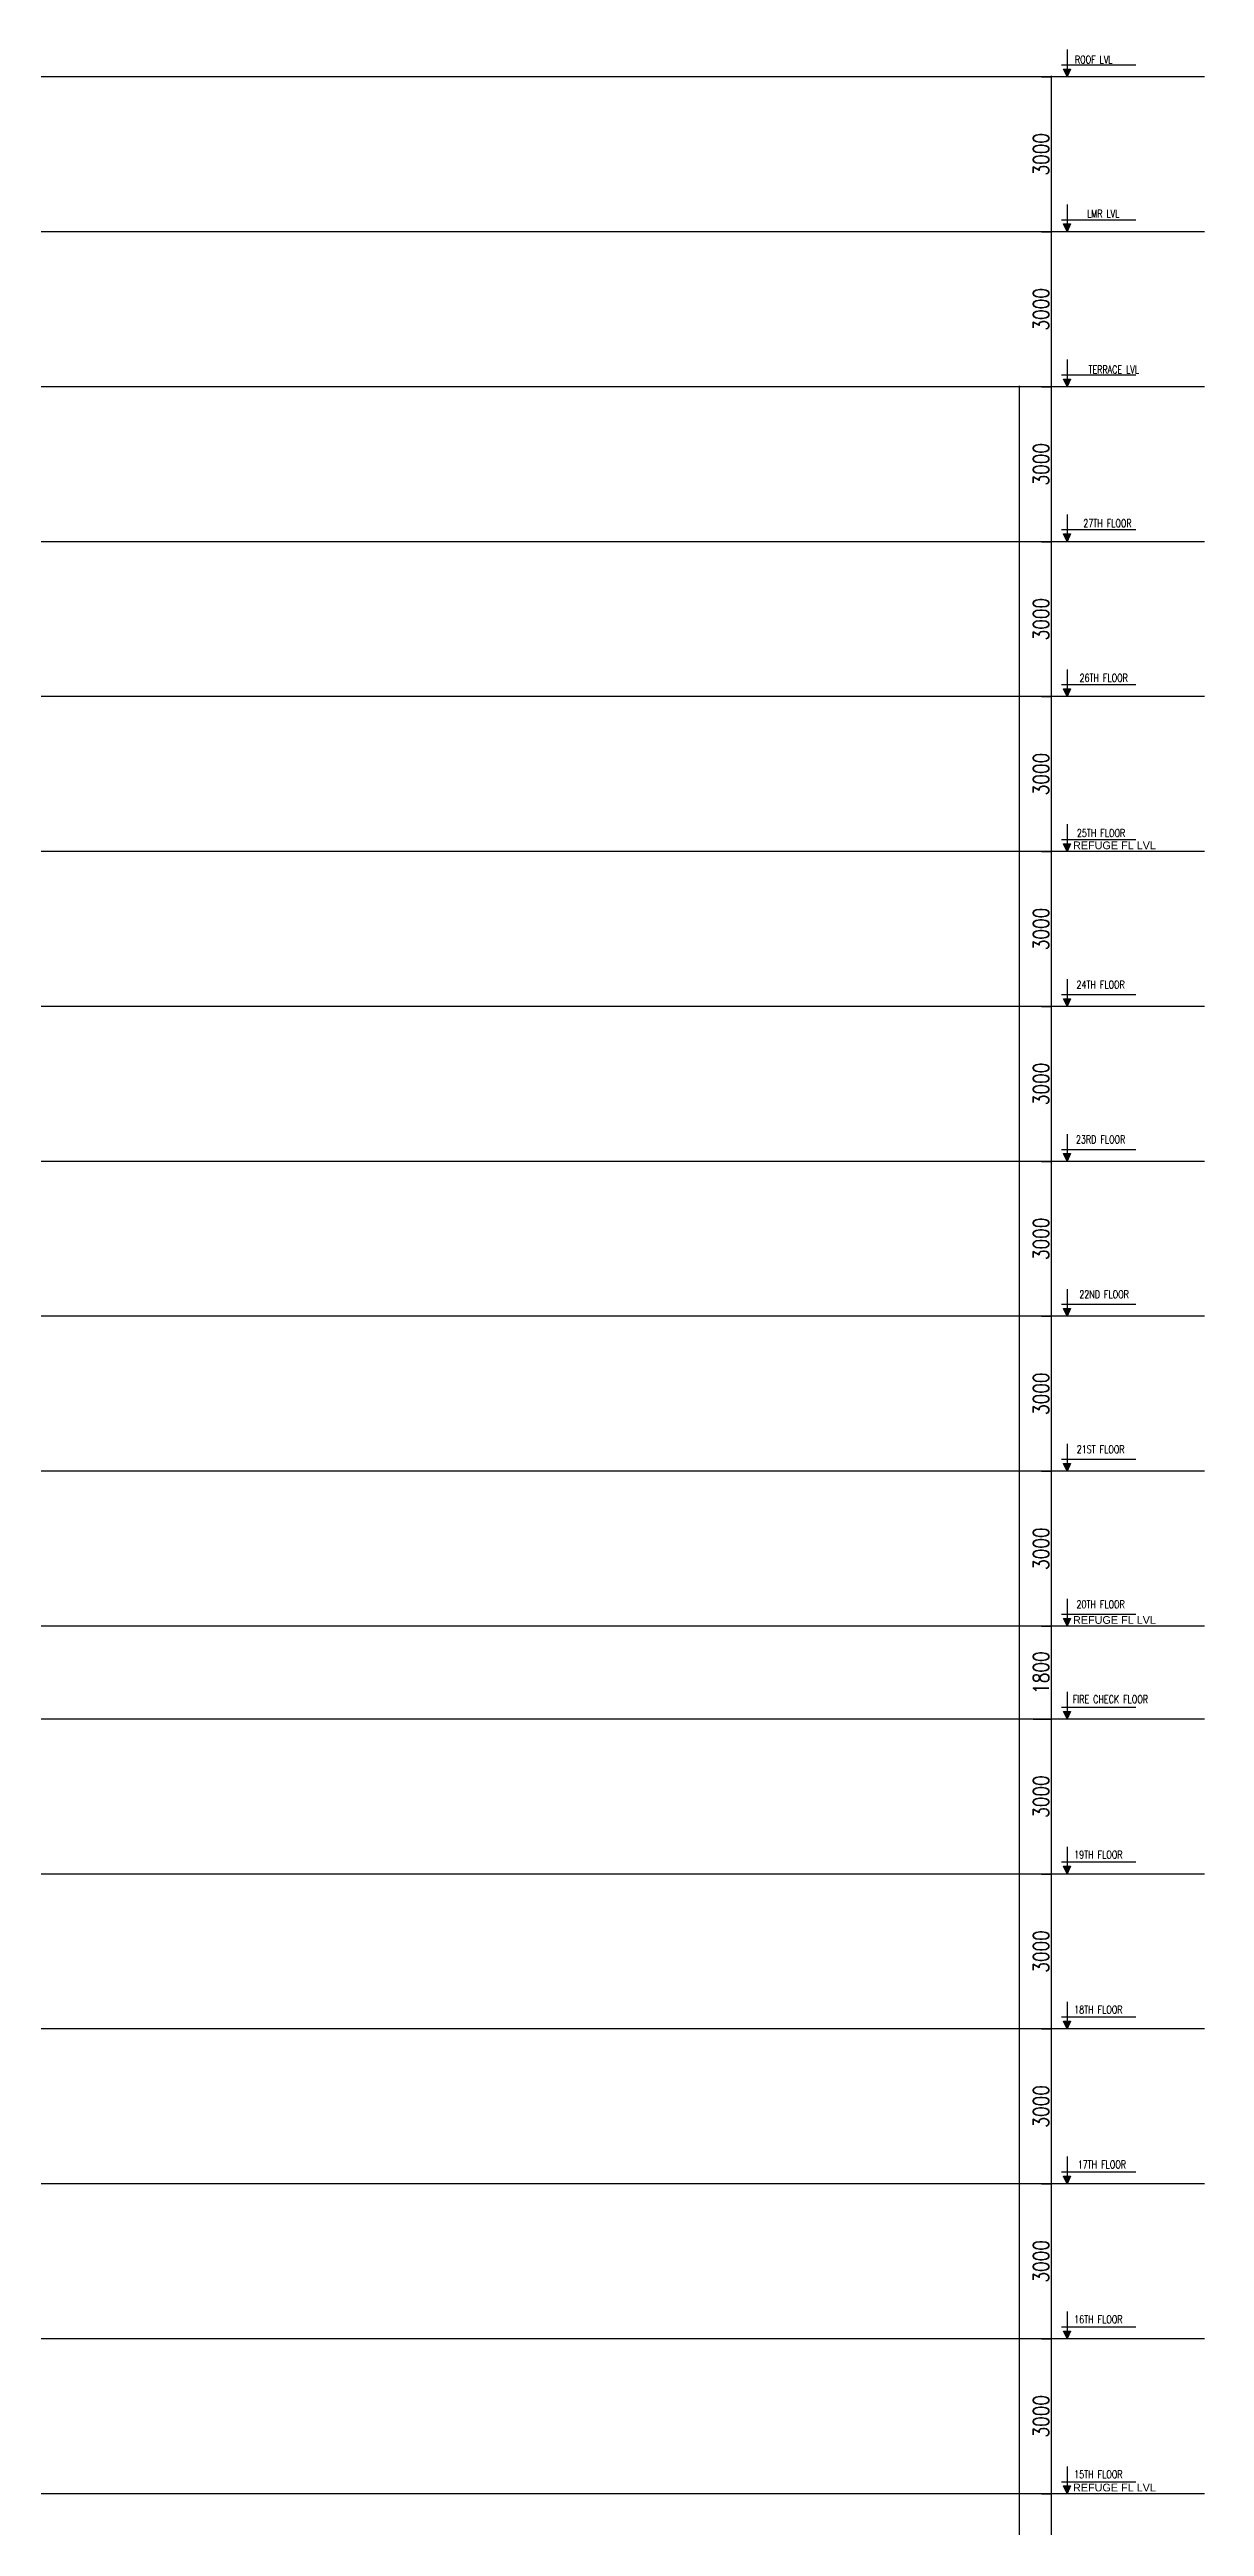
# Model space of a CAD drawing. Header units: millimetres. Extents: x 1066295 to 1300022, y -5734212 to -5454663.
# Drawn here: x 1236988 to 1259352, y -5632627 to -5584663 of the extents above; entities that cross this region are included whole.
import ezdxf
from ezdxf.enums import TextEntityAlignment as Align

# ---------------------------------------------------------------- set-up
doc = ezdxf.new("R2010")
doc.units = ezdxf.units.MM
doc.header["$LTSCALE"] = 1000
doc.header["$MEASUREMENT"] = 0
doc.linetypes.add('AUDIT_D_120904163729-0', pattern=[0])
doc.linetypes.add('T9_PROFILE SECTIONS$0$HIDDEN2', pattern=[0.1875, 0.125, -0.0625])
doc.layers.get('0').update_dxf_attribs({"linetype": 'AUDIT_D_120904163729-0'})
for name, color, linetype in [('T9_PROFILE SECTIONS$0$B-AR-ANNO-E DECK FLOOR$0$a-text', 4, 'Continuous'), ('T9_PROFILE SECTIONS$0$LEVEL', 7, 'Continuous'), ('T9_PROFILE SECTIONS$0$TEXT-RM', 4, 'Continuous')]:
    doc.layers.add(name, color=color, linetype=linetype)
doc.styles.add('T9_PROFILE SECTIONS$0$AR', font='arial.ttf')
doc.styles.add('T9_PROFILE SECTIONS$0$B-AR-ANNO-E DECK FLOOR$0$DIMTEXT', font='SIMPLEX.shx', dxfattribs={"width": 0.75})
doc.styles.add('T9_PROFILE SECTIONS$0$TEXT1', font='simplex.shx', dxfattribs={"width": 0.8})
doc.dimstyles.new('T9_PROFILE SECTIONS$0$dim 20', dxfattribs={"dimtxt": 0.25, "dimasz": 0.02, "dimexe": 0.01, "dimexo": 0, "dimgap": 0.05, "dimtad": 1, "dimdec": 0, "dimlfac": 1000, "dimzin": 9, "dimdsep": 46, "dimtxsty": 'T9_PROFILE SECTIONS$0$TEXT1', "dimblk": 'T9_PROFILE SECTIONS$0$_ArchTick', "dimcen": 1, "dimdle": 0.015, "dimclrd": 8, "dimclre": 251, "dimclrt": 2, "dimadec": 0, "dimazin": 0, "dimtfac": 1, "dimtdec": 0, "dimtmove": 2, "dimatfit": 3, "dimldrblk": 'T9_PROFILE SECTIONS$0$_DOT', "dimfxl": 1, "dimlwd": -1, "dimarcsym": 0})

# ---------------------------------------------------------------- blocks, each defined once
blk = doc.blocks.new('T9_PROFILE SECTIONS$0$_ArchTick')
at = {"color": 0, "linetype": 'ByBlock', "const_width": 0.15}
blk.add_lwpolyline([(-0.5, -0.5), (0.5, 0.5)], dxfattribs=at)
blk = doc.blocks.new('*D622')
at = {"color": 251, "lineweight": -2, "transparency": 16777216}
for p, q in [((86.659, 59.915), (86.864, 59.915)), ((86.659, 56.915), (86.864, 56.915))]:
    blk.add_line(p, q, dxfattribs=at)
at = {"color": 8, "transparency": 16777216}
blk.add_line((86.854, 56.9), (86.854, 59.93), dxfattribs=at)
at = {"color": 8, "transparency": 16777216, "xscale": 0.02, "yscale": 0.02, "zscale": 0.02}
for p, rotation in [((86.854, 59.915), 90), ((86.854, 56.915), 270)]:
    blk.add_blockref('T9_PROFILE SECTIONS$0$_ArchTick', p, dxfattribs=dict(at, rotation=rotation))
at = {"color": 2, "transparency": 16777216, "insert": (86.654, 58.415), "char_height": 0.3, "attachment_point": 5, "rotation": 90, "style": 'T9_PROFILE SECTIONS$0$TEXT1'}
blk.add_mtext('3000', dxfattribs=at)
blk = doc.blocks.new('T9_PROFILE SECTIONS$0$_DOT')
at = {"color": 0, "linetype": 'ByBlock'}
blk.add_line((-0.5, 0), (-1, 0), dxfattribs=at)
at = {"color": 0, "linetype": 'ByBlock', "const_width": 0.5}
blk.add_lwpolyline([(-0.25, 0, 1), (0.25, 0, 1)], format="xyb", close=True, dxfattribs=at)
blk = doc.blocks.new('*D623')
at = {"color": 251, "lineweight": -2, "transparency": 16777216}
for p, q in [((86.659, 62.915), (86.864, 62.915)), ((86.659, 59.915), (86.864, 59.915))]:
    blk.add_line(p, q, dxfattribs=at)
at = {"color": 8, "transparency": 16777216}
blk.add_line((86.854, 59.9), (86.854, 62.93), dxfattribs=at)
at = {"color": 8, "transparency": 16777216, "xscale": 0.02, "yscale": 0.02, "zscale": 0.02}
for p, rotation in [((86.854, 62.915), 90), ((86.854, 59.915), 270)]:
    blk.add_blockref('T9_PROFILE SECTIONS$0$_ArchTick', p, dxfattribs=dict(at, rotation=rotation))
at = {"color": 2, "transparency": 16777216, "insert": (86.654, 61.415), "char_height": 0.3, "attachment_point": 5, "rotation": 90, "style": 'T9_PROFILE SECTIONS$0$TEXT1'}
blk.add_mtext('3000', dxfattribs=at)
blk = doc.blocks.new('*D624')
at = {"color": 251, "lineweight": -2, "transparency": 16777216}
for p, q in [((86.659, 65.915), (86.864, 65.915)), ((86.659, 62.915), (86.864, 62.915))]:
    blk.add_line(p, q, dxfattribs=at)
at = {"color": 8, "transparency": 16777216}
blk.add_line((86.854, 62.9), (86.854, 65.93), dxfattribs=at)
at = {"color": 8, "transparency": 16777216, "xscale": 0.02, "yscale": 0.02, "zscale": 0.02}
for p, rotation in [((86.854, 65.915), 90), ((86.854, 62.915), 270)]:
    blk.add_blockref('T9_PROFILE SECTIONS$0$_ArchTick', p, dxfattribs=dict(at, rotation=rotation))
at = {"color": 2, "transparency": 16777216, "insert": (86.654, 64.415), "char_height": 0.3, "attachment_point": 5, "rotation": 90, "style": 'T9_PROFILE SECTIONS$0$TEXT1'}
blk.add_mtext('3000', dxfattribs=at)
blk = doc.blocks.new('*D625')
at = {"color": 251, "lineweight": -2, "transparency": 16777216}
for p, q in [((86.659, 68.915), (86.864, 68.915)), ((86.659, 65.915), (86.864, 65.915))]:
    blk.add_line(p, q, dxfattribs=at)
at = {"color": 8, "transparency": 16777216}
blk.add_line((86.854, 65.9), (86.854, 68.93), dxfattribs=at)
at = {"color": 8, "transparency": 16777216, "xscale": 0.02, "yscale": 0.02, "zscale": 0.02}
for p, rotation in [((86.854, 68.915), 90), ((86.854, 65.915), 270)]:
    blk.add_blockref('T9_PROFILE SECTIONS$0$_ArchTick', p, dxfattribs=dict(at, rotation=rotation))
at = {"color": 2, "transparency": 16777216, "insert": (86.654, 67.415), "char_height": 0.3, "attachment_point": 5, "rotation": 90, "style": 'T9_PROFILE SECTIONS$0$TEXT1'}
blk.add_mtext('3000', dxfattribs=at)
blk = doc.blocks.new('*D626')
at = {"color": 251, "lineweight": -2, "transparency": 16777216}
for p, q in [((86.504, 74.915), (86.864, 74.915)), ((86.659, 71.915), (86.864, 71.915))]:
    blk.add_line(p, q, dxfattribs=at)
at = {"color": 8, "transparency": 16777216}
blk.add_line((86.854, 71.9), (86.854, 74.93), dxfattribs=at)
at = {"color": 8, "transparency": 16777216, "xscale": 0.02, "yscale": 0.02, "zscale": 0.02}
for p, rotation in [((86.854, 74.915), 90), ((86.854, 71.915), 270)]:
    blk.add_blockref('T9_PROFILE SECTIONS$0$_ArchTick', p, dxfattribs=dict(at, rotation=rotation))
at = {"color": 2, "transparency": 16777216, "insert": (86.654, 73.415), "char_height": 0.3, "attachment_point": 5, "rotation": 90, "style": 'T9_PROFILE SECTIONS$0$TEXT1'}
blk.add_mtext('3000', dxfattribs=at)
blk = doc.blocks.new('*D627')
at = {"color": 251, "lineweight": -2, "transparency": 16777216}
for p, q in [((86.659, 76.715), (86.864, 76.715)), ((86.504, 74.915), (86.864, 74.915))]:
    blk.add_line(p, q, dxfattribs=at)
at = {"color": 8, "transparency": 16777216}
blk.add_line((86.854, 74.9), (86.854, 76.73), dxfattribs=at)
at = {"color": 8, "transparency": 16777216, "xscale": 0.02, "yscale": 0.02, "zscale": 0.02}
for p, rotation in [((86.854, 76.715), 90), ((86.854, 74.915), 270)]:
    blk.add_blockref('T9_PROFILE SECTIONS$0$_ArchTick', p, dxfattribs=dict(at, rotation=rotation))
at = {"color": 2, "transparency": 16777216, "insert": (86.654, 75.815), "char_height": 0.3, "attachment_point": 5, "rotation": 90, "style": 'T9_PROFILE SECTIONS$0$TEXT1'}
blk.add_mtext('1800', dxfattribs=at)
blk = doc.blocks.new('*D628')
at = {"color": 251, "lineweight": -2, "transparency": 16777216}
for p, q in [((86.659, 79.715), (86.864, 79.715)), ((86.659, 76.715), (86.864, 76.715))]:
    blk.add_line(p, q, dxfattribs=at)
at = {"color": 8, "transparency": 16777216}
blk.add_line((86.854, 76.7), (86.854, 79.73), dxfattribs=at)
at = {"color": 8, "transparency": 16777216, "xscale": 0.02, "yscale": 0.02, "zscale": 0.02}
for p, rotation in [((86.854, 79.715), 90), ((86.854, 76.715), 270)]:
    blk.add_blockref('T9_PROFILE SECTIONS$0$_ArchTick', p, dxfattribs=dict(at, rotation=rotation))
at = {"color": 2, "transparency": 16777216, "insert": (86.654, 78.215), "char_height": 0.3, "attachment_point": 5, "rotation": 90, "style": 'T9_PROFILE SECTIONS$0$TEXT1'}
blk.add_mtext('3000', dxfattribs=at)
blk = doc.blocks.new('*D629')
at = {"color": 251, "lineweight": -2, "transparency": 16777216}
for p, q in [((86.659, 82.715), (86.864, 82.715)), ((86.659, 79.715), (86.864, 79.715))]:
    blk.add_line(p, q, dxfattribs=at)
at = {"color": 8, "transparency": 16777216}
blk.add_line((86.854, 79.7), (86.854, 82.73), dxfattribs=at)
at = {"color": 8, "transparency": 16777216, "xscale": 0.02, "yscale": 0.02, "zscale": 0.02}
for p, rotation in [((86.854, 82.715), 90), ((86.854, 79.715), 270)]:
    blk.add_blockref('T9_PROFILE SECTIONS$0$_ArchTick', p, dxfattribs=dict(at, rotation=rotation))
at = {"color": 2, "transparency": 16777216, "insert": (86.654, 81.215), "char_height": 0.3, "attachment_point": 5, "rotation": 90, "style": 'T9_PROFILE SECTIONS$0$TEXT1'}
blk.add_mtext('3000', dxfattribs=at)
blk = doc.blocks.new('*D630')
at = {"color": 251, "lineweight": -2, "transparency": 16777216}
for p, q in [((86.659, 85.715), (86.864, 85.715)), ((86.659, 82.715), (86.864, 82.715))]:
    blk.add_line(p, q, dxfattribs=at)
at = {"color": 8, "transparency": 16777216}
blk.add_line((86.854, 82.7), (86.854, 85.73), dxfattribs=at)
at = {"color": 8, "transparency": 16777216, "xscale": 0.02, "yscale": 0.02, "zscale": 0.02}
for p, rotation in [((86.854, 85.715), 90), ((86.854, 82.715), 270)]:
    blk.add_blockref('T9_PROFILE SECTIONS$0$_ArchTick', p, dxfattribs=dict(at, rotation=rotation))
at = {"color": 2, "transparency": 16777216, "insert": (86.654, 84.215), "char_height": 0.3, "attachment_point": 5, "rotation": 90, "style": 'T9_PROFILE SECTIONS$0$TEXT1'}
blk.add_mtext('3000', dxfattribs=at)
blk = doc.blocks.new('*D631')
at = {"color": 251, "lineweight": -2, "transparency": 16777216}
for p, q in [((86.659, 88.715), (86.864, 88.715)), ((86.659, 85.715), (86.864, 85.715))]:
    blk.add_line(p, q, dxfattribs=at)
at = {"color": 8, "transparency": 16777216}
blk.add_line((86.854, 85.7), (86.854, 88.73), dxfattribs=at)
at = {"color": 8, "transparency": 16777216, "xscale": 0.02, "yscale": 0.02, "zscale": 0.02}
for p, rotation in [((86.854, 88.715), 90), ((86.854, 85.715), 270)]:
    blk.add_blockref('T9_PROFILE SECTIONS$0$_ArchTick', p, dxfattribs=dict(at, rotation=rotation))
at = {"color": 2, "transparency": 16777216, "insert": (86.654, 87.215), "char_height": 0.3, "attachment_point": 5, "rotation": 90, "style": 'T9_PROFILE SECTIONS$0$TEXT1'}
blk.add_mtext('3000', dxfattribs=at)
blk = doc.blocks.new('*D632')
at = {"color": 251, "lineweight": -2, "transparency": 16777216}
for p, q in [((86.659, 91.715), (86.864, 91.715)), ((86.659, 88.715), (86.864, 88.715))]:
    blk.add_line(p, q, dxfattribs=at)
at = {"color": 8, "transparency": 16777216}
blk.add_line((86.854, 88.7), (86.854, 91.73), dxfattribs=at)
at = {"color": 8, "transparency": 16777216, "xscale": 0.02, "yscale": 0.02, "zscale": 0.02}
for p, rotation in [((86.854, 91.715), 90), ((86.854, 88.715), 270)]:
    blk.add_blockref('T9_PROFILE SECTIONS$0$_ArchTick', p, dxfattribs=dict(at, rotation=rotation))
at = {"color": 2, "transparency": 16777216, "insert": (86.654, 90.215), "char_height": 0.3, "attachment_point": 5, "rotation": 90, "style": 'T9_PROFILE SECTIONS$0$TEXT1'}
blk.add_mtext('3000', dxfattribs=at)
blk = doc.blocks.new('*D633')
at = {"color": 251, "lineweight": -2, "transparency": 16777216}
for p, q in [((86.659, 94.715), (86.864, 94.715)), ((86.659, 91.715), (86.864, 91.715))]:
    blk.add_line(p, q, dxfattribs=at)
at = {"color": 8, "transparency": 16777216}
blk.add_line((86.854, 91.7), (86.854, 94.73), dxfattribs=at)
at = {"color": 8, "transparency": 16777216, "xscale": 0.02, "yscale": 0.02, "zscale": 0.02}
for p, rotation in [((86.854, 94.715), 90), ((86.854, 91.715), 270)]:
    blk.add_blockref('T9_PROFILE SECTIONS$0$_ArchTick', p, dxfattribs=dict(at, rotation=rotation))
at = {"color": 2, "transparency": 16777216, "insert": (86.654, 93.215), "char_height": 0.3, "attachment_point": 5, "rotation": 90, "style": 'T9_PROFILE SECTIONS$0$TEXT1'}
blk.add_mtext('3000', dxfattribs=at)
blk = doc.blocks.new('*D634')
at = {"color": 251, "lineweight": -2, "transparency": 16777216}
for p, q in [((86.659, 97.715), (86.864, 97.715)), ((86.659, 94.715), (86.864, 94.715))]:
    blk.add_line(p, q, dxfattribs=at)
at = {"color": 8, "transparency": 16777216}
blk.add_line((86.854, 94.7), (86.854, 97.73), dxfattribs=at)
at = {"color": 8, "transparency": 16777216, "xscale": 0.02, "yscale": 0.02, "zscale": 0.02}
for p, rotation in [((86.854, 97.715), 90), ((86.854, 94.715), 270)]:
    blk.add_blockref('T9_PROFILE SECTIONS$0$_ArchTick', p, dxfattribs=dict(at, rotation=rotation))
at = {"color": 2, "transparency": 16777216, "insert": (86.654, 96.215), "char_height": 0.3, "attachment_point": 5, "rotation": 90, "style": 'T9_PROFILE SECTIONS$0$TEXT1'}
blk.add_mtext('3000', dxfattribs=at)
blk = doc.blocks.new('*D635')
at = {"color": 8, "transparency": 16777216}
blk.add_line((86.854, 97.7), (86.854, 100.73), dxfattribs=at)
at = {"color": 251, "lineweight": -2, "transparency": 16777216}
for p, q in [((86.659, 100.715), (86.864, 100.715)), ((86.659, 97.715), (86.864, 97.715))]:
    blk.add_line(p, q, dxfattribs=at)
at = {"color": 8, "transparency": 16777216, "xscale": 0.02, "yscale": 0.02, "zscale": 0.02}
for p, rotation in [((86.854, 100.715), 90), ((86.854, 97.715), 270)]:
    blk.add_blockref('T9_PROFILE SECTIONS$0$_ArchTick', p, dxfattribs=dict(at, rotation=rotation))
at = {"color": 2, "transparency": 16777216, "insert": (86.654, 99.215), "char_height": 0.3, "attachment_point": 5, "rotation": 90, "style": 'T9_PROFILE SECTIONS$0$TEXT1'}
blk.add_mtext('3000', dxfattribs=at)
blk = doc.blocks.new('*D636')
at = {"color": 8, "transparency": 16777216}
blk.add_line((86.227, 100.73), (86.227, 4.35), dxfattribs=at)
at = {"color": 251, "lineweight": -2, "transparency": 16777216}
for p, q in [((86.659, 100.715), (86.217, 100.715)), ((86.659, 4.365), (86.217, 4.365))]:
    blk.add_line(p, q, dxfattribs=at)
at = {"color": 8, "transparency": 16777216, "xscale": 0.02, "yscale": 0.02, "zscale": 0.02}
for p, rotation in [((86.227, 100.715), 90), ((86.227, 4.365), 270)]:
    blk.add_blockref('T9_PROFILE SECTIONS$0$_ArchTick', p, dxfattribs=dict(at, rotation=rotation))
at = {"color": 2, "transparency": 16777216, "insert": (86.027, 52.54), "char_height": 0.3, "attachment_point": 5, "rotation": 90, "style": 'T9_PROFILE SECTIONS$0$TEXT1'}
blk.add_mtext('96350 TOTAL BLDG HT. ', dxfattribs=at)
blk = doc.blocks.new('*D637')
at = {"color": 251, "lineweight": -2, "transparency": 16777216}
for p, q in [((86.659, 103.715), (86.864, 103.715)), ((86.659, 100.715), (86.864, 100.715))]:
    blk.add_line(p, q, dxfattribs=at)
at = {"color": 8, "transparency": 16777216}
blk.add_line((86.854, 100.7), (86.854, 103.73), dxfattribs=at)
at = {"color": 8, "transparency": 16777216, "xscale": 0.02, "yscale": 0.02, "zscale": 0.02}
for p, rotation in [((86.854, 103.715), 90), ((86.854, 100.715), 270)]:
    blk.add_blockref('T9_PROFILE SECTIONS$0$_ArchTick', p, dxfattribs=dict(at, rotation=rotation))
at = {"color": 2, "transparency": 16777216, "insert": (86.654, 102.215), "char_height": 0.3, "attachment_point": 5, "rotation": 90, "style": 'T9_PROFILE SECTIONS$0$TEXT1'}
blk.add_mtext('3000', dxfattribs=at)
blk = doc.blocks.new('*D638')
at = {"color": 251, "lineweight": -2, "transparency": 16777216}
for p, q in [((86.659, 106.718), (86.864, 106.718)), ((86.659, 103.718), (86.864, 103.718))]:
    blk.add_line(p, q, dxfattribs=at)
at = {"color": 8, "transparency": 16777216}
blk.add_line((86.854, 103.703), (86.854, 106.733), dxfattribs=at)
at = {"color": 8, "transparency": 16777216, "xscale": 0.02, "yscale": 0.02, "zscale": 0.02}
for p, rotation in [((86.854, 106.718), 90), ((86.854, 103.718), 270)]:
    blk.add_blockref('T9_PROFILE SECTIONS$0$_ArchTick', p, dxfattribs=dict(at, rotation=rotation))
at = {"color": 2, "transparency": 16777216, "insert": (86.654, 105.218), "char_height": 0.3, "attachment_point": 5, "rotation": 90, "style": 'T9_PROFILE SECTIONS$0$TEXT1'}
blk.add_mtext('3000', dxfattribs=at)
blk = doc.blocks.new('*D639')
at = {"color": 251, "lineweight": -2, "transparency": 16777216}
for p, q in [((86.659, 71.915), (86.864, 71.915)), ((86.659, 68.915), (86.864, 68.915))]:
    blk.add_line(p, q, dxfattribs=at)
at = {"color": 8, "transparency": 16777216}
blk.add_line((86.854, 68.9), (86.854, 71.93), dxfattribs=at)
at = {"color": 8, "transparency": 16777216, "xscale": 0.02, "yscale": 0.02, "zscale": 0.02}
for p, rotation in [((86.854, 71.915), 90), ((86.854, 68.915), 270)]:
    blk.add_blockref('T9_PROFILE SECTIONS$0$_ArchTick', p, dxfattribs=dict(at, rotation=rotation))
at = {"color": 2, "transparency": 16777216, "insert": (86.654, 70.415), "char_height": 0.3, "attachment_point": 5, "rotation": 90, "style": 'T9_PROFILE SECTIONS$0$TEXT1'}
blk.add_mtext('3000', dxfattribs=at)
blk = doc.blocks.new('T9_PROFILE SECTIONS$0$A$C04612184')
at = {"layer": 'T9_PROFILE SECTIONS$0$LEVEL'}
for points in [[(87.2258, 106.8681), (87.0865, 106.8681), (87.1562, 106.7208)], [(87.2258, 103.8681), (87.0865, 103.8681), (87.1562, 103.7208)], [(87.2258, 100.8653), (87.0865, 100.8653), (87.1562, 100.7179)], [(87.2258, 97.8653), (87.0865, 97.8653), (87.1562, 97.7179)], [(87.2258, 94.8653), (87.0865, 94.8653), (87.1562, 94.7179)], [(87.2258, 91.8653), (87.0865, 91.8653), (87.1562, 91.7179)], [(87.2258, 88.8653), (87.0865, 88.8653), (87.1562, 88.7179)], [(87.2258, 85.8653), (87.0865, 85.8653), (87.1562, 85.7179)], [(87.2258, 82.8653), (87.0865, 82.8653), (87.1562, 82.7179)], [(87.2258, 79.8653), (87.0865, 79.8653), (87.1562, 79.7179)], [(87.2258, 76.8653), (87.0865, 76.8653), (87.1562, 76.7179)], [(87.2258, 75.0653), (87.0865, 75.0653), (87.1562, 74.9179)], [(87.2258, 72.0653), (87.0865, 72.0653), (87.1562, 71.9179)], [(87.2258, 69.0653), (87.0865, 69.0653), (87.1562, 68.9179)], [(87.2258, 66.0653), (87.0865, 66.0653), (87.1562, 65.9179)], [(87.2258, 63.0653), (87.0865, 63.0653), (87.1562, 62.9179)], [(87.2258, 60.0653), (87.0865, 60.0653), (87.1562, 59.9179)]]:
    blk.add_hatch(color=2, dxfattribs=at).paths.add_polyline_path(points)
at = {"layer": 'T9_PROFILE SECTIONS$0$LEVEL', "color": 2}
for p, q in [((87.1562, 107.2458), (87.1562, 106.8681)), ((87.0512, 106.9508), (88.4871, 106.9508)), ((87.1562, 104.2458), (87.1562, 103.8681)), ((87.0512, 103.9508), (88.4871, 103.9508)), ((87.1562, 101.243), (87.1562, 100.8653)), ((87.0512, 100.9479), (88.4871, 100.9479)), ((87.0512, 97.9479), (88.4871, 97.9479)), ((87.1562, 98.243), (87.1562, 97.8653)), ((87.1562, 95.243), (87.1562, 94.8653)), ((87.0512, 94.9479), (88.4871, 94.9479)), ((87.1562, 92.243), (87.1562, 91.8653)), ((87.0512, 91.9479), (88.4871, 91.9479)), ((87.1562, 89.243), (87.1562, 88.8653)), ((87.0512, 88.9479), (88.4871, 88.9479)), ((87.0512, 85.9479), (88.4871, 85.9479)), ((87.1562, 86.243), (87.1562, 85.8653)), ((87.1562, 83.243), (87.1562, 82.8653)), ((87.0512, 82.9479), (88.4871, 82.9479)), ((87.1562, 80.243), (87.1562, 79.8653)), ((87.0512, 79.9479), (88.4871, 79.9479)), ((87.1562, 77.243), (87.1562, 76.8653)), ((87.0512, 76.9479), (88.4871, 76.9479)), ((87.1562, 75.443), (87.1562, 75.0653)), ((87.0512, 75.1479), (88.4871, 75.1479)), ((87.1562, 72.443), (87.1562, 72.0653)), ((87.0512, 72.1479), (88.4871, 72.1479)), ((87.0512, 69.1479), (88.4871, 69.1479)), ((87.1562, 69.443), (87.1562, 69.0653)), ((87.1562, 66.443), (87.1562, 66.0653)), ((87.0512, 66.1479), (88.4871, 66.1479)), ((87.1562, 63.443), (87.1562, 63.0653)), ((87.0512, 63.1479), (88.4871, 63.1479)), ((87.1562, 60.443), (87.1562, 60.0653)), ((87.0512, 60.1479), (88.4871, 60.1479))]:
    blk.add_line(p, q, dxfattribs=at)
at = {"layer": 'T9_PROFILE SECTIONS$0$LEVEL', "color": 8, "linetype": 'T9_PROFILE SECTIONS$0$HIDDEN2', "ltscale": 5}
for p, q in [((89.8181, 106.7178), (-67.827, 106.7178)), ((89.8181, 103.7178), (-67.8271, 103.7178)), ((89.8181, 100.715), (-67.8271, 100.715)), ((89.8181, 97.715), (-67.8271, 97.715)), ((89.8181, 94.715), (-67.8271, 94.715)), ((89.8181, 88.715), (-67.8271, 88.715)), ((89.8181, 85.715), (-67.8271, 85.715)), ((89.8181, 82.715), (-67.8271, 82.715)), ((89.8181, 79.715), (-67.8271, 79.715)), ((89.8181, 74.915), (-67.8271, 74.915)), ((89.8181, 71.915), (-67.8271, 71.915)), ((89.8181, 68.915), (-67.8271, 68.915)), ((89.8181, 65.915), (-67.8271, 65.915)), ((89.8181, 62.915), (-67.8271, 62.915))]:
    blk.add_line(p, q, dxfattribs=at)
at = {"layer": 'T9_PROFILE SECTIONS$0$LEVEL', "color": 1, "linetype": 'T9_PROFILE SECTIONS$0$HIDDEN2', "ltscale": 5}
for p, q in [((89.8181, 91.715), (-67.8271, 91.715)), ((89.8181, 76.715), (-67.8271, 76.715)), ((89.8181, 59.915), (-67.8271, 59.915))]:
    blk.add_line(p, q, dxfattribs=at)
at = {"layer": 'T9_PROFILE SECTIONS$0$LEVEL', "color": 2}
for points in [[(87.0865, 106.8681), (87.2258, 106.8681), (87.1562, 106.7208)], [(87.0865, 103.8681), (87.2258, 103.8681), (87.1562, 103.7208)], [(87.0865, 100.8653), (87.2258, 100.8653), (87.1562, 100.7179)], [(87.0865, 97.8653), (87.2258, 97.8653), (87.1562, 97.7179)], [(87.0865, 94.8653), (87.2258, 94.8653), (87.1562, 94.7179)], [(87.0865, 91.8653), (87.2258, 91.8653), (87.1562, 91.7179)], [(87.0865, 88.8653), (87.2258, 88.8653), (87.1562, 88.7179)], [(87.0865, 85.8653), (87.2258, 85.8653), (87.1562, 85.7179)], [(87.0865, 82.8653), (87.2258, 82.8653), (87.1562, 82.7179)], [(87.0865, 79.8653), (87.2258, 79.8653), (87.1562, 79.7179)], [(87.0865, 76.8653), (87.2258, 76.8653), (87.1562, 76.7179)], [(87.0865, 75.0653), (87.2258, 75.0653), (87.1562, 74.9179)], [(87.0865, 72.0653), (87.2258, 72.0653), (87.1562, 71.9179)], [(87.0865, 69.0653), (87.2258, 69.0653), (87.1562, 68.9179)], [(87.0865, 66.0653), (87.2258, 66.0653), (87.1562, 65.9179)], [(87.0865, 63.0653), (87.2258, 63.0653), (87.1562, 62.9179)], [(87.0865, 60.0653), (87.2258, 60.0653), (87.1562, 59.9179)]]:
    blk.add_lwpolyline(points, close=True, dxfattribs=at)
at = {"layer": 'T9_PROFILE SECTIONS$0$B-AR-ANNO-E DECK FLOOR$0$a-text', "linetype": 'ByBlock', "extrusion": (1.53031e-13, 0.001438, 0.999999), "style": 'T9_PROFILE SECTIONS$0$B-AR-ANNO-E DECK FLOOR$0$DIMTEXT', "width": 0.75}
blk.add_text('FIRE CHECK FLOOR', height=0.15, dxfattribs=at).set_placement((87.2689, 75.2253, 0.1083))
at = {"layer": 'T9_PROFILE SECTIONS$0$B-AR-ANNO-E DECK FLOOR$0$a-text', "extrusion": (1.53031e-13, 0.001438, 0.999999), "char_height": 0.15, "width": 10.682306, "attachment_point": 5, "text_direction": (1, 0, 0), "style": 'T9_PROFILE SECTIONS$0$B-AR-ANNO-E DECK FLOOR$0$DIMTEXT'}
for s, insert in [('ROOF LVL', (87.6739, 107.0516)), ('LMR LVL', (87.8577, 104.0647)), ('TERRACE LVL', (88.0616, 101.0487)), ('27TH FLOOR', (87.9399, 98.073)), ('26TH FLOOR', (87.8667, 95.0781)), ('25TH FLOOR', (87.8158, 92.073)), ('24TH FLOOR', (87.8072, 89.1389)), ('23RD FLOOR', (87.8072, 86.1389)), ('22ND FLOOR', (87.8748, 83.1389)), ('21ST FLOOR', (87.8072, 80.1389)), ('20TH FLOOR', (87.8072, 77.1389)), ('19TH FLOOR', (87.7633, 72.2901)), ('18TH FLOOR', (87.7633, 69.2901)), ('17TH FLOOR ', (87.8309, 66.2901)), ('16TH FLOOR', (87.7633, 63.2901)), ('15TH FLOOR', (87.7633, 60.2901))]:
    blk.add_mtext(s, dxfattribs=dict(at, insert=insert))
at = {"layer": 'T9_PROFILE SECTIONS$0$TEXT-RM', "color": 1, "extrusion": (0.039157, 0.017224, 0.999085), "style": 'T9_PROFILE SECTIONS$0$AR'}
for p in [(48.5995, -117.4956, 4.8741), (34.869, -111.4617, 4.6157), (19.491, -104.7036, 4.3264)]:
    blk.add_text('REFUGE FL LVL', height=0.15, rotation=246.28719, dxfattribs=at).set_placement(p, align=Align.MIDDLE_CENTER)
for base, p1, p2, picture, middle in [((86.8538, 106.7178), (86.6591, 103.7178), (86.6591, 106.7178), '*D638', (86.6538, 105.2178)), ((86.8538, 103.715), (86.6591, 100.715), (86.6591, 103.715), '*D637', (86.6538, 102.215)), ((86.8538, 100.715), (86.6591, 97.715), (86.6591, 100.715), '*D635', (86.6538, 99.215)), ((86.8538, 97.715), (86.6591, 94.715), (86.6591, 97.715), '*D634', (86.6538, 96.215)), ((86.8538, 94.715), (86.6591, 91.715), (86.6591, 94.715), '*D633', (86.6538, 93.215)), ((86.8538, 91.715), (86.6591, 88.715), (86.6591, 91.715), '*D632', (86.6538, 90.215)), ((86.8538, 88.715), (86.6591, 85.715), (86.6591, 88.715), '*D631', (86.6538, 87.215)), ((86.8538, 85.715), (86.6591, 82.715), (86.6591, 85.715), '*D630', (86.6538, 84.215)), ((86.8538, 82.715), (86.6591, 79.715), (86.6591, 82.715), '*D629', (86.6538, 81.215)), ((86.8538, 79.715), (86.6591, 76.715), (86.6591, 79.715), '*D628', (86.6538, 78.215)), ((86.8538, 76.715), (86.5038, 74.915), (86.6591, 76.715), '*D627', (86.6538, 75.815)), ((86.8538, 74.915), (86.6591, 71.915), (86.5038, 74.915), '*D626', (86.6538, 73.415)), ((86.8538, 71.915), (86.6591, 68.915), (86.6591, 71.915), '*D639', (86.6538, 70.415)), ((86.8538, 68.915), (86.6591, 65.915), (86.6591, 68.915), '*D625', (86.6538, 67.415)), ((86.8538, 65.915), (86.6591, 62.915), (86.6591, 65.915), '*D624', (86.6538, 64.415)), ((86.8538, 62.915), (86.6591, 59.915), (86.6591, 62.915), '*D623', (86.6538, 61.415)), ((86.8538, 59.915), (86.6591, 56.915), (86.6591, 59.915), '*D622', (86.6538, 58.415))]:
    dim = blk.add_linear_dim(base=base, p1=p1, p2=p2, angle=90, dimstyle='T9_PROFILE SECTIONS$0$dim 20', override={"dimtxt": 0.3})
    dim.commit()
    dim.dimension.update_dxf_attribs({"geometry": picture, "text_midpoint": middle})
dim = blk.add_linear_dim(base=(86.2273, 4.365), p1=(86.6591, 100.715), p2=(86.6591, 4.365), angle=90, text='<> TOTAL BLDG HT. ', dimstyle='T9_PROFILE SECTIONS$0$dim 20', override={"dimtxt": 0.3})
dim.commit()
dim.dimension.update_dxf_attribs({"geometry": '*D636', "text_midpoint": (86.0273, 52.54)})
blk = doc.blocks.new('T9_PROFILE SECTIONS')
at = {"layer": 'T9_PROFILE SECTIONS$0$LEVEL', "linetype": 'ByBlock', "xscale": 1000, "yscale": 1000, "zscale": 1000}
blk.add_blockref('T9_PROFILE SECTIONS$0$A$C04612184', (1171279.5443, -5689510.054, -0.01), dxfattribs=at)

msp = doc.modelspace()

# ---------------------------------------------------------------- block references
at = {"linetype": 'ByBlock'}
msp.add_blockref('T9_PROFILE SECTIONS', (-1745, -2398, 0), dxfattribs=at)

doc.saveas('drawing.dxf')
